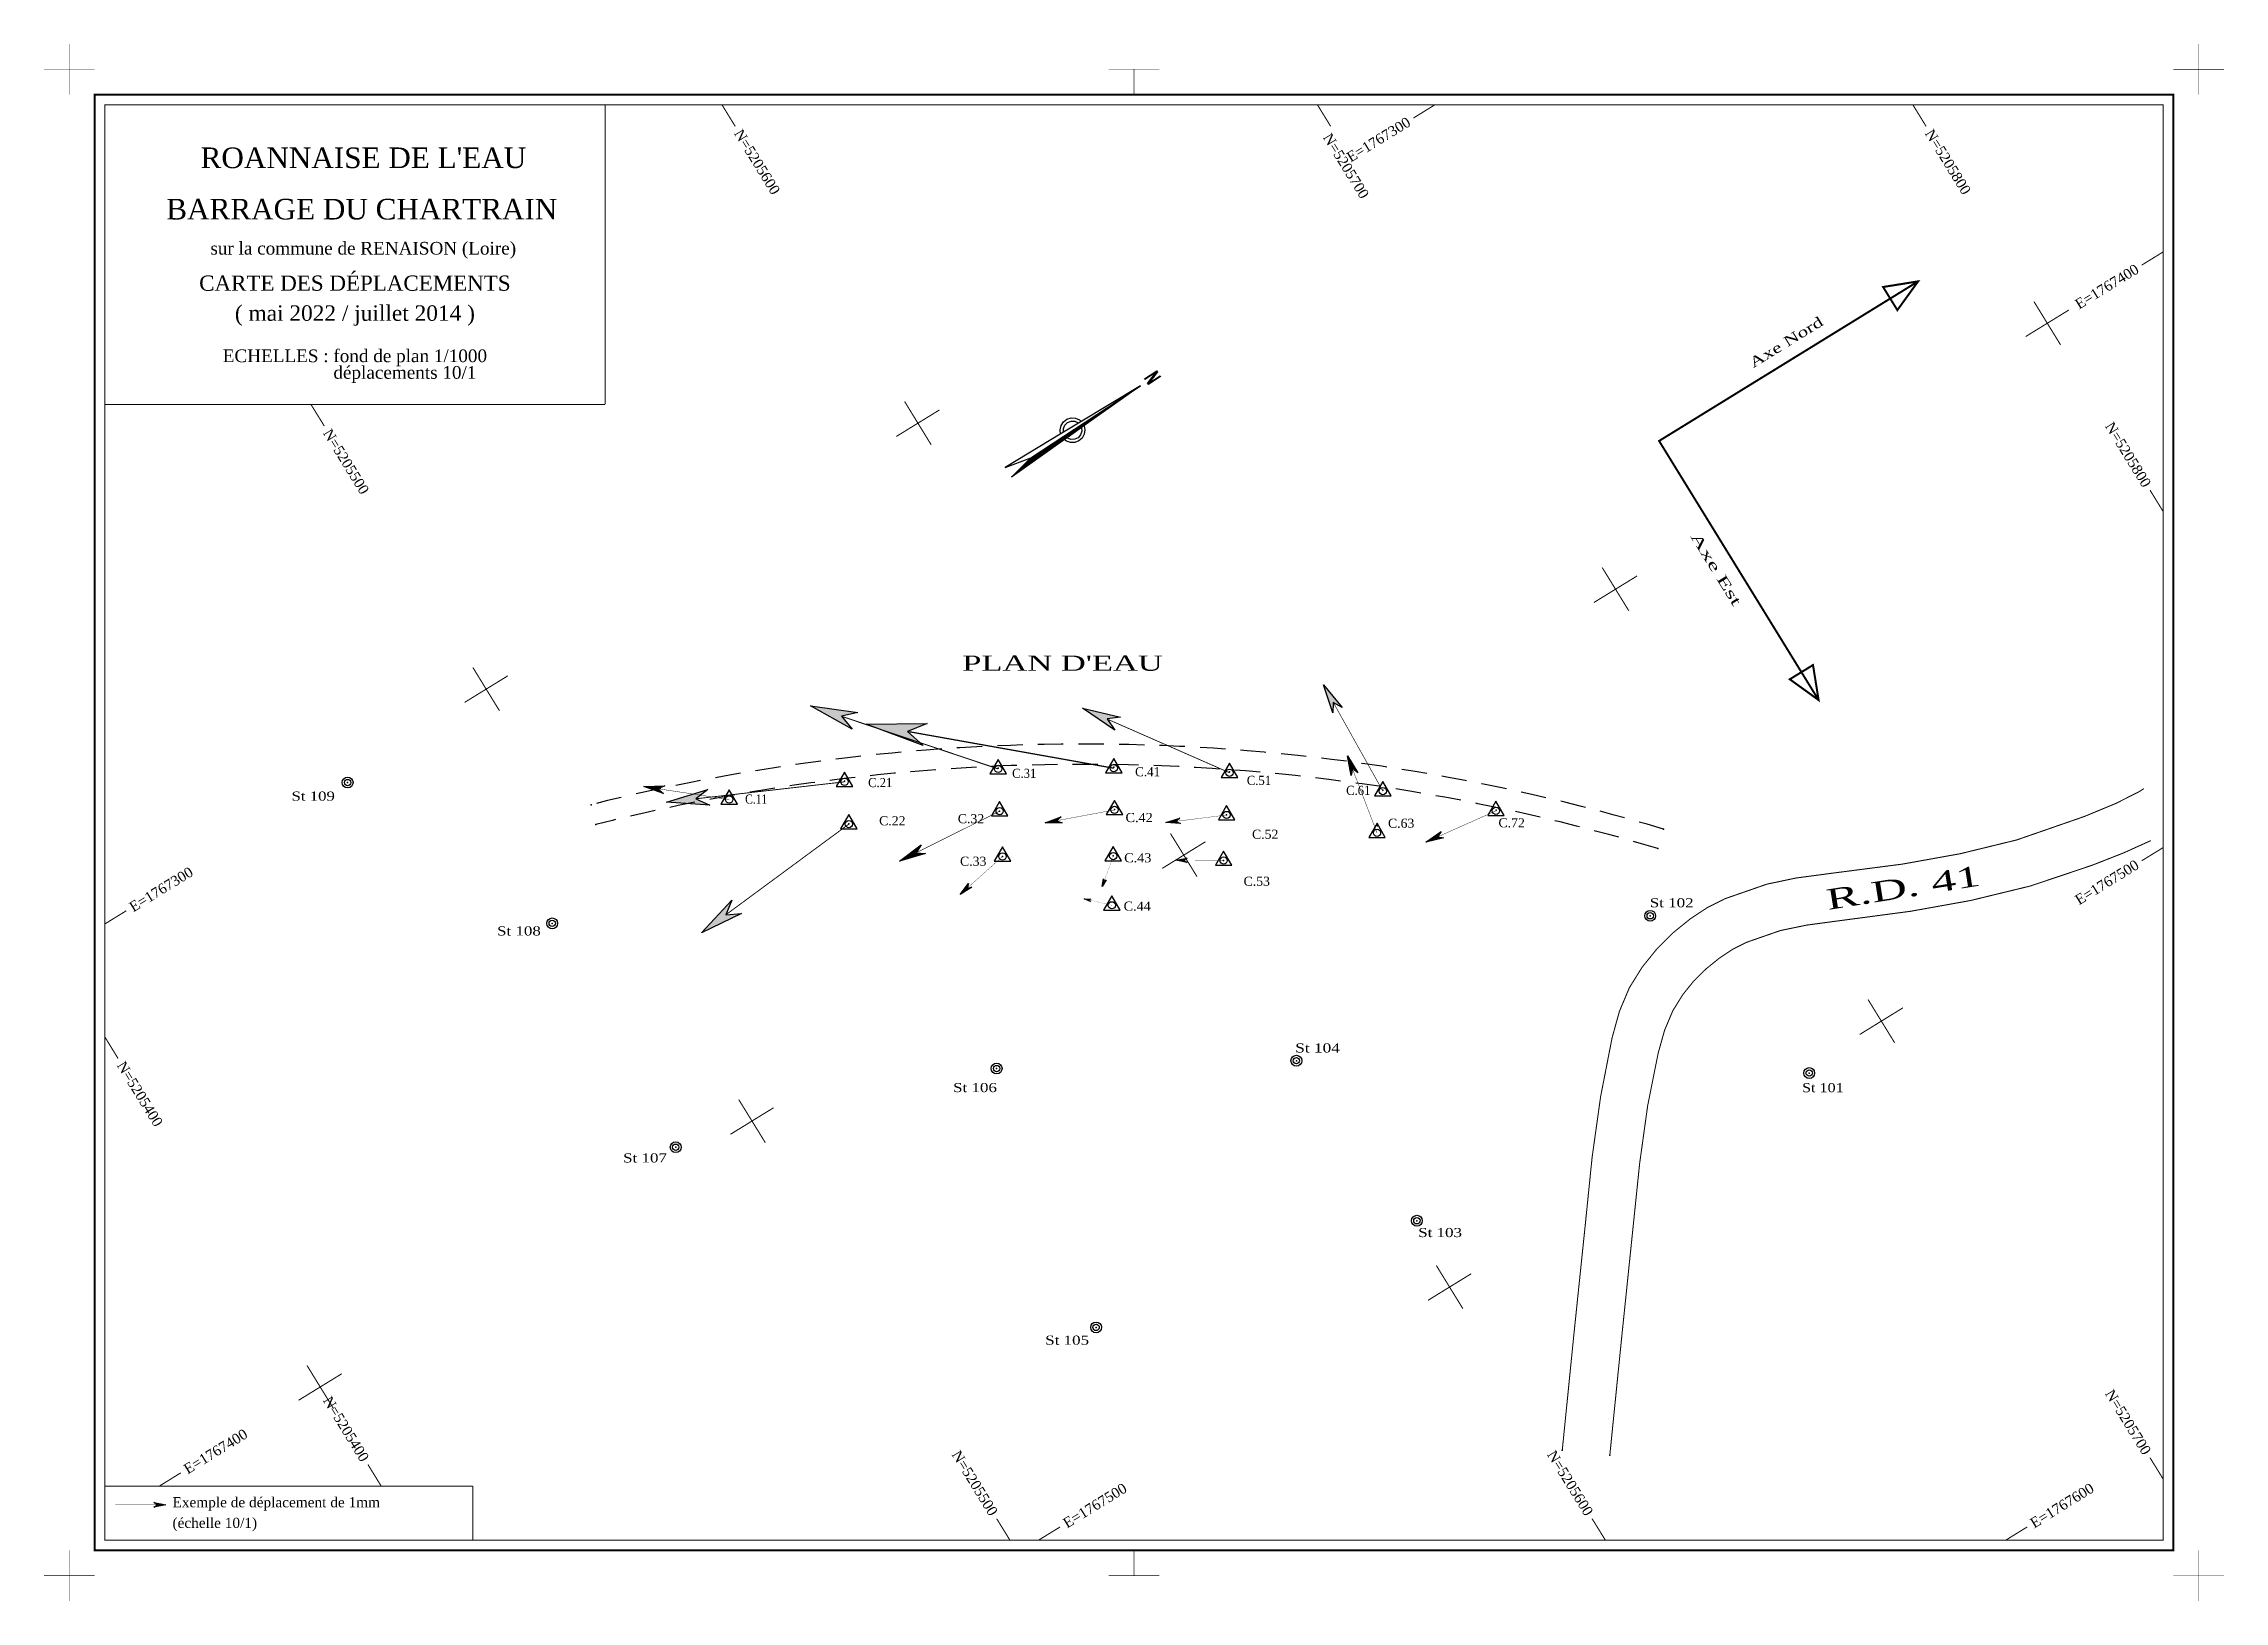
# Model space of a CAD drawing. Header units: metres. Extents: x 11903 to 12333, y 20044 to 20351.
import ezdxf
from ezdxf.enums import TextEntityAlignment as Align

# ---------------------------------------------------------------- set-up
doc = ezdxf.new("R2010")
doc.units = ezdxf.units.M
doc.header["$LTSCALE"] = 2
doc.linetypes.add('CONTINU', pattern=[0])
doc.linetypes.add('TIRETE_MOYEN', pattern=[4, 2.5, -1.5])
for name, color, linetype in [('CADRE', 6, 'CONTINU'), ('Carroyage CC46 approché', 7, 'Continuous'), ('COCARDES', 5, 'CONTINU'), ('ggc', 7, 'Continuous'), ('HABILLAGE', 7, 'CONTINU'), ('HACHURES', 4, 'CONTINU'), ('PILIERS', 1, 'CONTINU'), ('POINTS', 7, 'CONTINU'), ('TITRE', 2, 'CONTINU'), ('vecteurs_deplacement', 3, 'Continuous')]:
    doc.layers.add(name, color=color, linetype=linetype)
doc.styles.get("Standard").update_dxf_attribs({"font": 'times.ttf'})

# ---------------------------------------------------------------- blocks, each defined once
blk = doc.blocks.new('SY129')
at = {"color": 0, "linetype": 'CONTINU'}
blk.add_lwpolyline([(0, 0), (0, 0)], dxfattribs=at)
for radius in [1.07, 0.623]:
    blk.add_circle((0, 0), radius, dxfattribs=at)
blk = doc.blocks.new('SY212')
at = {"color": 0, "linetype": 'CONTINU'}
for points in [[(0, 2.88), (-0.51, 16.77), (-0.51, 17.14), (-0.65, 20.6), (-0.66, 20.97), (-1.14, 34.01), (0, 28.75), (0, 2.88), (0.51, 16.77), (0.51, 17.14), (0.65, 20.6), (0.66, 20.97), (1.14, 34.01), (0, 28.75)], [(-1.05, 33.23), (-0.91, 32.15), (-0.16, 28.72), (-0.17, 11.94), (-0.91, 32.15)], [(-0.83, 31.8), (-0.83, 30.89)], [(-0.66, 25.53), (-0.64, 31.03)], [(-0.5, 30.27), (-0.5, 21)], [(-0.33, 16.47), (-0.33, 29.5)], [(-0.5, 16.49), (-1.29, 16.81), (-1.93, 17.38), (-2.34, 18.14), (-2.45, 18.99), (-2.27, 19.83), (-1.81, 20.55), (-1.13, 21.07), (-0.69, 21.25)], [(-0.51, 17.14), (-1.16, 17.48), (-1.63, 18.06), (-1.82, 18.78), (-1.72, 19.51), (-1.34, 20.14), (-0.73, 20.57), (-0.65, 20.6)], [(0.67, 21.25), (1.44, 20.88), (2.04, 20.26), (2.38, 19.47), (2.44, 18.62), (2.19, 17.79), (1.68, 17.11), (0.96, 16.64), (0.51, 16.49)], [(0.65, 20.6), (1.27, 20.2), (1.69, 19.59), (1.83, 18.86), (1.67, 18.14), (1.23, 17.54), (0.59, 17.16), (0.51, 17.14)], [(0, 2.88), (-0.15, 11.1)], [(0.68, 1.45), (0.68, -1.44), (0.43, -1.44), (-0.52, 1.21), (-0.52, -1.44), (-0.69, -1.44), (-0.69, 1.45), (-0.43, 1.45), (0.52, -1.19), (0.52, 1.45), (0.68, 1.45)], [(0.6, 1.45), (0.6, -1.33), (0.48, -1.33), (-0.49, 1.37), (-0.61, 1.37), (-0.61, -1.44)]]:
    blk.add_lwpolyline(points, dxfattribs=at)
blk = doc.blocks.new('SY131')
at = {"color": 0, "linetype": 'CONTINU'}
for points in [[(-1.631, -0.938), (1.631, -0.938), (0, 1.883), (-1.631, -0.938)], [(0, 0), (0, 0)]]:
    blk.add_lwpolyline(points, dxfattribs=at)
blk.add_circle((0, 0), 0.714, dxfattribs=at)
blk = doc.blocks.new('vecteurDXY')
at = {"color": 0, "linetype": 'ByBlock', "lineweight": -2, "const_width": 0.005, "flags": 128}
blk.add_lwpolyline([(0, 0), (0.8339, 0)], dxfattribs=at)
at = {"color": 0, "linetype": 'ByBlock', "lineweight": -2, "flags": 128}
blk.add_lwpolyline([(0.7619, 0.0445), (1, 0), (0.7619, -0.0445), (0.8339, 0)], close=True, dxfattribs=at)
at = {"color": 0, "linetype": 'ByBlock', "lineweight": -2}
blk.add_solid([(0.7619, 0.0445), (0.8339, 0), (1, 0), (0.7619, -0.0445)], dxfattribs=at)

msp = doc.modelspace()

# ---------------------------------------------------------------- linework, layer by layer
at = {"layer": 'CADRE', "color": 7, "linetype": 'CONTINU'}
for points, const_width in [([(11908.31, 20350.58), (11908.31, 20340.58)], 0.1), ([(12328.31, 20350.58), (12328.31, 20340.57)], 0.1), ([(11903.31, 20345.58), (11913.31, 20345.58)], 0.1), ([(12123.31, 20345.58), (12113.31, 20345.58)], 0.1), ([(12118.31, 20345.58), (12118.31, 20340.58)], 0.1), ([(12323.31, 20345.57), (12333.31, 20345.57)], 0.1), ([(11913.31, 20053.58), (11913.31, 20340.58), (12323.31, 20340.57), (12323.31, 20053.57), (11913.31, 20053.58)], 0.4), ([(11915.31, 20055.58), (11915.31, 20338.58), (12321.31, 20338.58), (12321.31, 20055.57), (11915.31, 20055.58)], 0.2), ([(12014, 20279.5), (12014, 20338.58)], 0.2), ([(12014, 20279.5), (11915.31, 20279.5)], 0.2), ([(11987.89, 20066.24), (11915.31, 20066.24)], 0.2), ([(11987.89, 20066.24), (11987.89, 20055.58)], 0.2), ([(11908.31, 20053.58), (11908.31, 20043.58)], 0.1), ([(12118.31, 20053.58), (12118.31, 20048.58)], 0.1), ([(12328.31, 20053.57), (12328.31, 20043.57)], 0.1), ([(11903.31, 20048.58), (11913.31, 20048.58)], 0.1), ([(12123.31, 20048.58), (12113.31, 20048.58)], 0.1), ([(12323.31, 20048.57), (12333.31, 20048.57)], 0.1)]:
    msp.add_lwpolyline(points, dxfattribs=dict(at, const_width=const_width))
at = {"layer": 'Carroyage CC46 approché', "linetype": 'Continuous', "const_width": 0.2, "flags": 128}
for points in [[(12039.66, 20334.32), (12037.04, 20338.58)], [(12157.1, 20334.32), (12154.48, 20338.58)], [(12177.66, 20338.58), (12173.4, 20335.95)], [(12274.53, 20334.32), (12271.91, 20338.58)], [(12321.31, 20309.58), (12317.05, 20306.96)], [(12294.17, 20292.88), (12302.69, 20298.12)], [(12301.05, 20291.24), (12295.81, 20299.76)], [(11958.61, 20275.24), (11955.98, 20279.5)], [(12078.31, 20271.54), (12073.07, 20280.06)], [(12071.43, 20273.18), (12079.95, 20278.42)], [(12321.31, 20258.34), (12318.69, 20262.6)], [(12209.02, 20240.45), (12217.53, 20245.69)], [(12215.9, 20238.81), (12210.65, 20247.33)], [(11993.16, 20219.11), (11987.92, 20227.63)], [(11986.28, 20220.75), (11994.8, 20225.99)], [(12123.86, 20188.02), (12132.38, 20193.27)], [(12130.74, 20186.39), (12125.5, 20194.9)], [(12321.31, 20192.15), (12317.05, 20189.53)], [(11919.56, 20179.68), (11915.31, 20177.06)], [(12261.44, 20155.29), (12269.96, 20160.54)], [(12268.32, 20153.66), (12263.08, 20162.17)], [(11917.93, 20150.57), (11915.31, 20154.83)], [(12045.59, 20133.96), (12040.34, 20142.47)], [(12038.71, 20135.6), (12047.22, 20140.84)], [(12176.29, 20102.87), (12184.8, 20108.11)], [(12183.17, 20101.23), (12177.92, 20109.75)], [(11960.43, 20081.53), (11955.19, 20090.05)], [(11953.55, 20083.17), (11962.07, 20088.41)], [(11930.31, 20068.86), (11926.06, 20066.24)], [(11969.84, 20066.24), (11967.22, 20070.5)], [(12321.31, 20067.6), (12318.68, 20071.86)], [(12093.84, 20055.58), (12091.22, 20059.83)], [(12103.73, 20058.2), (12099.47, 20055.58)], [(12211.28, 20055.58), (12208.65, 20059.83)], [(12294.47, 20058.2), (12290.21, 20055.57)]]:
    msp.add_lwpolyline(points, dxfattribs=at)
at = {"layer": 'Carroyage CC46 approché', "linetype": 'CONTINU', "const_width": 0.4}
for points in [[(12253.33, 20221.21), (12221.87, 20272.3), (12272.96, 20303.76)], [(12266.05, 20302.65), (12272.96, 20303.76), (12268.86, 20298.09), (12266.05, 20302.65)], [(12252.22, 20228.12), (12253.33, 20221.21), (12247.65, 20225.31), (12252.22, 20228.12)]]:
    msp.add_lwpolyline(points, dxfattribs=at)
at = {"layer": 'COCARDES', "color": 1}
for p in [(12091.51, 20207.82), (12114.34, 20207.99), (12137.17, 20207.07), (12061.19, 20205.24), (12167.38, 20203.48), (12091.81, 20199.33), (12114.46, 20199.63), (12136.58, 20198.57), (12189.74, 20199.53), (12062.06, 20196.81), (12166.34, 20196.39), (12092.35, 20190.36), (12114.23, 20190.49), (12135.99, 20189.57)]:
    msp.add_point(p, dxfattribs=at)
at = {"layer": 'HABILLAGE', "color": 7}
for p in [(11963.21, 20204.96), (12003.55, 20177.18), (12220.11, 20178.68), (12091.22, 20148.57), (12150.33, 20150.12), (12251.48, 20147.69), (12027.92, 20133.06), (12174.1, 20118.56), (12110.83, 20097.53)]:
    msp.add_point(p, dxfattribs=at)
at = {"layer": 'POINTS', "color": 7, "linetype": 'CONTINU', "const_width": 0.2}
for points in [[(12317.46, 20203.74), (12316.99, 20203.44), (12316.5, 20203.13), (12312.01, 20200.86), (12305.74, 20198.26), (12292.38, 20193.63), (12281.26, 20190.92), (12269.84, 20188.87), (12255.85, 20187.06), (12248.87, 20186.13), (12243.1, 20184.91), (12234.83, 20182.04), (12231.38, 20180.3), (12228.03, 20178.09), (12224.66, 20175.36), (12221.46, 20172.19), (12218.54, 20168.57), (12216.01, 20164.51), (12214.05, 20159.86), (12212.59, 20154.6), (12210.34, 20143.06), (12208.66, 20131.08), (12207.21, 20116.82), (12205.09, 20096.41), (12202.77, 20073.31)], [(12318.84, 20193.5), (12313.5, 20191.09), (12307.31, 20188.66), (12295.11, 20184.56), (12283.27, 20181.69), (12271.51, 20179.58), (12257.65, 20177.74), (12250.99, 20176.85), (12245.78, 20175.77), (12239.02, 20173.42), (12236.35, 20172.06), (12233.75, 20170.33), (12231.17, 20168.25), (12228.75, 20165.88), (12226.54, 20163.14), (12224.56, 20159.94), (12222.94, 20156.09), (12221.68, 20151.58), (12219.62, 20141.28), (12218.03, 20129.85), (12216.58, 20115.79), (12214.48, 20095.48), (12212.15, 20072.35)]]:
    msp.add_lwpolyline(points, dxfattribs=at)
at = {"layer": 'POINTS', "color": 7, "linetype": 'TIRETE_MOYEN'}
for radius in [399.45, 395.45]:
    msp.add_arc((12108.22, 19813.09), radius, 73.34, 104.0546, dxfattribs=at)
at = {"layer": 'POINTS', "color": 7}
for p in [(12011.22, 20200.58), (12012.19, 20196.7), (12222.74, 20195.77), (12221.59, 20191.94), (12202.77, 20073.31), (12212.15, 20072.35)]:
    msp.add_point(p, dxfattribs=at)

# ---------------------------------------------------------------- block references
at = {"layer": 'CADRE', "color": 7, "linetype": 'CONTINU', "xscale": 1.000001799999999, "yscale": 1.000001799999999, "zscale": 1.000001799999999, "rotation": 123.2997479999999}
msp.add_blockref('SY212', (12121.97, 20284.77), dxfattribs=at)
at = {"layer": 'ggc', "color": 1, "linetype": 'Continuous'}
for p in [(12061.2, 20205.09), (12091.51, 20207.64), (12114.31, 20207.78), (12137.14, 20206.89), (12038.46, 20201.61), (12167.39, 20203.27), (12062.08, 20196.77), (12091.81, 20199.31), (12114.46, 20199.56), (12136.57, 20198.56), (12189.69, 20199.37), (12166.24, 20195.03), (12092.36, 20190.37), (12114.21, 20190.46), (12135.99, 20189.57), (12113.95, 20180.75)]:
    msp.add_blockref('SY131', p, dxfattribs=at)
at = {"layer": 'ggc', "color": 5, "linetype": 'Continuous'}
for p in [(11963.21, 20204.96), (12003.56, 20177.18), (12220.11, 20178.68), (12150.33, 20150.12), (12091.22, 20148.57), (12251.48, 20147.69), (12027.92, 20133.06), (12110.83, 20097.53)]:
    msp.add_blockref('SY129', p, dxfattribs=at)
at = {"layer": 'PILIERS', "color": 5, "linetype": 'CONTINU', "xscale": 1.000001799999999, "yscale": 1.000001799999999, "zscale": 1.000001799999999, "rotation": 16.95584799999997}
msp.add_blockref('SY129', (12174.1, 20118.56), dxfattribs=at)
at = {"layer": 'vecteurs_deplacement', "linetype": 'Continuous'}
for p, xscale, yscale, zscale, rotation in [((12167.39, 20203.27), 24.02082426005362, 24.02082426005362, 24.02082426005362, 119.2361093141594), ((12091.51, 20207.64), 39.05124693653689, 39.05124693653689, 39.05124693653689, 161.4276217945063), ((12137.14, 20206.89), 31.62277833607197, 31.62277833607197, 31.62277833607197, 156.3171904338034), ((12114.31, 20207.78), 49.57822585779552, 49.57822585779552, 49.57822585779552, 169.8925295759547), ((12061.2, 20205.09), 35.34119011370274, 35.34119011370274, 35.34119011370274, 186.5072038421826), ((12166.24, 20195.03), 16.27882020944505, 16.27882020944505, 16.27882020944505, 111.0023752299547), ((12038.46, 20201.61), 17.02939270030514, 17.02939270030514, 17.02939270030514, 171.3856843537365), ((12062.08, 20196.77), 36.12478275127987, 36.12478275127987, 36.12478275127987, 216.3856796159013), ((12091.81, 20199.31), 22.09071396345201, 22.09071396345201, 22.09071396345201, 206.4276034465844), ((12114.46, 20199.56), 13.92838684137817, 13.92838684137817, 13.92838684137817, 190.5845363989405), ((12136.57, 20198.56), 12.08305026586217, 12.08305026586217, 12.08305026586217, 187.1780902021742), ((12189.69, 20199.37), 15.13274963818284, 15.13274963818284, 15.13274963818284, 204.0273946562273), ((12092.36, 20190.37), 11.18033802691485, 11.18033802691485, 11.18033802691485, 221.9268826334541), ((12114.21, 20190.46), 6.403123717737551, 6.403123717737551, 6.403123717737551, 250.2818541514409), ((12135.99, 20189.57), 9.433979715650121, 9.433979715650121, 9.433979715650121, 179.6166699072966), ((12113.95, 20180.75), 5.656854518179498, 5.656854518179498, 5.656854518179498, 166.6220733505315), ((11917.37, 20062.54), 9.999999999999998, 9.999999999999998, 9.999999999999998, 359.9997433486995)]:
    msp.add_blockref('vecteurDXY', p, dxfattribs=dict(at, xscale=xscale, yscale=yscale, zscale=zscale, rotation=rotation))

# ---------------------------------------------------------------- texts
at = {"layer": 'Carroyage CC46 approché'}
for s, rotation, p in [('E=1767300', 31.6189, (12172.55, 20335.43)), ('E=1767400', 31.6189, (12316.2, 20306.44)), ('N=5205800', 301.6189, (12318.16, 20263.45)), ('E=1767500', 31.6189, (12316.2, 20189)), ('N=5205400', 301.6189, (11966.7, 20071.35)), ('N=5205700', 301.6189, (12318.16, 20072.71)), ('N=5205500', 301.6189, (12090.7, 20060.68)), ('N=5205600', 301.6189, (12208.13, 20060.68))]:
    msp.add_text(s, height=2, rotation=rotation, dxfattribs=at).set_placement(p, align=Align.MIDDLE_RIGHT)
for s, rotation, p in [('N=5205600', 301.6189, (12040.19, 20333.47)), ('N=5205700', 301.6189, (12156.34, 20332.68)), ('N=5205800', 301.6189, (12275.05, 20333.47)), ('N=5205500', 301.6189, (11959.13, 20274.39)), ('E=1767300', 31.6189, (11920.42, 20180.2)), ('N=5205400', 301.6189, (11918.45, 20149.72)), ('E=1767400', 31.6189, (11931.16, 20069.39)), ('E=1767500', 31.6189, (12104.58, 20058.72)), ('E=1767600', 31.6189, (12295.32, 20058.72))]:
    msp.add_text(s, height=2, rotation=rotation, dxfattribs=at).set_placement(p, align=Align.MIDDLE_LEFT)
for s, rotation, width, p, p2 in [('Axe Nord', 31.6189, 1.399271, (12240.45, 20286.63), (12254.44, 20295.24)), ('Axe Est', 301.6189, 1.729511, (12227.98, 20253.47), (12236.53, 20239.58))]:
    msp.add_text(s, height=2, rotation=rotation, dxfattribs=dict(at, width=width)).set_placement(p, p2, align=Align.FIT)
at = {"layer": 'HABILLAGE', "color": 7, "width": 1.656892}
msp.add_text('R.D. 41', height=4, rotation=9.0969, dxfattribs=at).set_placement((12255.17, 20179.84), (12285.51, 20184.7), align=Align.FIT)
at = {"layer": 'HACHURES', "color": 1}
for s, width, p, p2 in [('C.31', 0.936207, (12094.27, 20205.87), (12099.04, 20205.87)), ('C.41', 0.968003, (12118.53, 20206.19), (12123.46, 20206.19)), ('C.51', 0.936207, (12140.57, 20204.48), (12145.34, 20204.48)), ('C.11', 0.851419, (12041.62, 20200.79), (12045.96, 20200.79)), ('C.21', 0.936207, (12065.87, 20204.05), (12070.64, 20204.05)), ('C.61', 0.936207, (12160.15, 20202.51), (12164.92, 20202.51)), ('C.22', 1.020996, (12068.04, 20196.52), (12073.24, 20196.52)), ('C.32', 1.020996, (12083.56, 20196.93), (12088.76, 20196.93)), ('C.42', 1.052792, (12116.64, 20197.16), (12122, 20197.16)), ('C.63', 1.020996, (12168.4, 20196.03), (12173.6, 20196.03)), ('C.72', 1.020996, (12190.19, 20196.12), (12195.39, 20196.12)), ('C.52', 1.020996, (12141.59, 20193.86), (12146.79, 20193.86)), ('C.33', 1.020996, (12084, 20188.54), (12089.2, 20188.54)), ('C.43', 1.052792, (12116.37, 20189.22), (12121.74, 20189.22)), ('C.53', 1.020996, (12139.92, 20184.59), (12145.12, 20184.59)), ('C.44', 1.052792, (12116.26, 20179.69), (12121.62, 20179.69))]:
    msp.add_text(s, height=1.8, rotation=359.9997, dxfattribs=dict(at, width=width)).set_placement(p, p2, align=Align.FIT)
at = {"layer": 'HACHURES', "color": 5}
for s, width, p, p2 in [('St 109', 1.244945, (11952.15, 20201.38), (11960.7, 20201.38)), ('St 102', 1.25805, (12220.04, 20180.36), (12228.68, 20180.36)), ('St 108', 1.25805, (11992.68, 20174.8), (12001.32, 20174.8)), ('St 104', 1.281638, (12150.11, 20151.73), (12158.91, 20151.73)), ('St 106', 1.25805, (12082.63, 20143.92), (12091.27, 20143.92)), ('St 101', 1.195147, (12250.07, 20143.9), (12258.27, 20143.9)), ('St 107', 1.25805, (12017.55, 20130.05), (12026.19, 20130.05)), ('St 103', 1.25805, (12174.36, 20115.34), (12183, 20115.34)), ('St 105', 1.25805, (12100.8, 20094.12), (12109.44, 20094.12))]:
    msp.add_text(s, height=1.8, rotation=359.9997, dxfattribs=dict(at, width=width)).set_placement(p, p2, align=Align.FIT)
at = {"layer": 'POINTS', "color": 7, "width": 1.5}
msp.add_text("PLAN D'EAU", height=3, rotation=359.9997, dxfattribs=at).set_placement((12084.43, 20226.99))
at = {"layer": 'TITRE', "color": 7}
for s, height, p in [("ROANNAISE DE L'EAU", 4.0662, (11934.22, 20326.09)), ('BARRAGE DU CHARTRAIN', 4.0662, (11927.45, 20315.96)), ('sur la commune de RENAISON (Loire)', 2.5, (11936.15, 20309.04)), ('déplacements 10/1', 2.5, (11960.41, 20284.56))]:
    msp.add_text(s, height=height, rotation=359.9997, dxfattribs=at).set_placement(p)
at = {"layer": 'TITRE', "color": 5}
msp.add_text('CARTE DES DÉPLACEMENTS', height=3, rotation=359.9997, dxfattribs=at).set_placement((11964.65, 20301.01), align=Align.BOTTOM_CENTER)
msp.add_text('( mai 2022 / juillet 2014 )', height=3.0496, rotation=359.9997, dxfattribs=at).set_placement((11964.65, 20295.98), align=Align.CENTER)
at = {"layer": 'TITRE', "color": 7}
msp.add_text('ECHELLES : fond de plan 1/1000', height=2.5, rotation=359.9997, dxfattribs=at).set_placement((11964.65, 20287.83), align=Align.CENTER)
at = {"layer": 'TITRE', "color": 7, "linetype": 'Continuous'}
for s, p in [('Exemple de déplacement de 1mm', (11928.67, 20062.07)), ('(échelle 10/1)', (11928.67, 20058))]:
    msp.add_text(s, height=2, rotation=359.9997, dxfattribs=at).set_placement(p)

doc.saveas('drawing.dxf')
